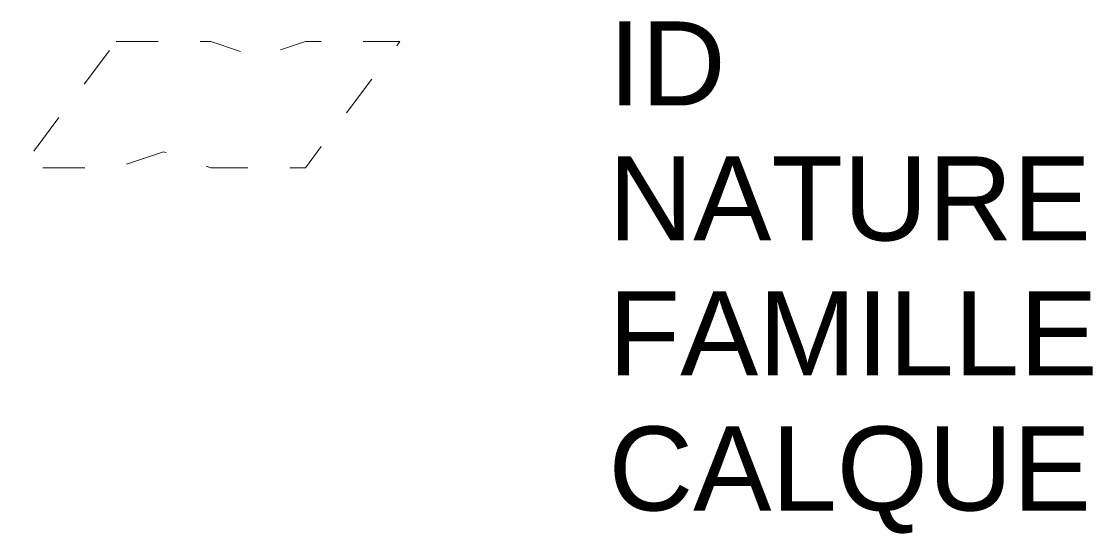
# Model space of a CAD drawing. Header units: metres. Extents: x 3184.6 to 3187.15, y 1840.54 to 1841.76.
import ezdxf

# ---------------------------------------------------------------- set-up
doc = ezdxf.new("R2010")
doc.units = ezdxf.units.M
doc.linetypes.add('Socle_Continu', pattern=[2.5, 2.5, 0])
doc.linetypes.add('Socle_Discontinu', pattern=[0.075, 0.05, -0.025])
doc.layers.add('SIGNV_SCT', color=20, linetype='Socle_Continu', lineweight=13)
doc.styles.get("Standard").update_dxf_attribs({"font": 'arial.ttf'})

msp = doc.modelspace()

# ---------------------------------------------------------------- linework, layer by layer
at = {"layer": 'SIGNV_SCT', "linetype": 'Socle_Discontinu', "flags": 128}
msp.add_lwpolyline([(3184.824, 1841.7095), (3185.0492, 1841.7095), (3185.1619, 1841.672), (3185.2745, 1841.7095), (3185.4998, 1841.7095), (3185.2745, 1841.4095), (3185.0492, 1841.4095), (3184.9366, 1841.447), (3184.824, 1841.4095), (3184.5987, 1841.4095)], close=True, dxfattribs=at)

# ---------------------------------------------------------------- texts
at = {"layer": 'SIGNV_SCT', "linetype": 'Socle_Discontinu', "flags": 9}
for tag, p, s in [('ID', (3185.9959, 1841.5576), 'HP_0605'), ('NATURE', (3185.9959, 1841.2363), 'Boucle de détection inclinée'), ('FAMILLE', (3185.9959, 1840.915), 'Signalisation verticale'), ('CALQUE', (3185.9959, 1840.5937), 'SIGNV_SCT')]:
    msp.add_attdef(tag, p, s, height=0.2, dxfattribs=at)

doc.saveas('drawing.dxf')
